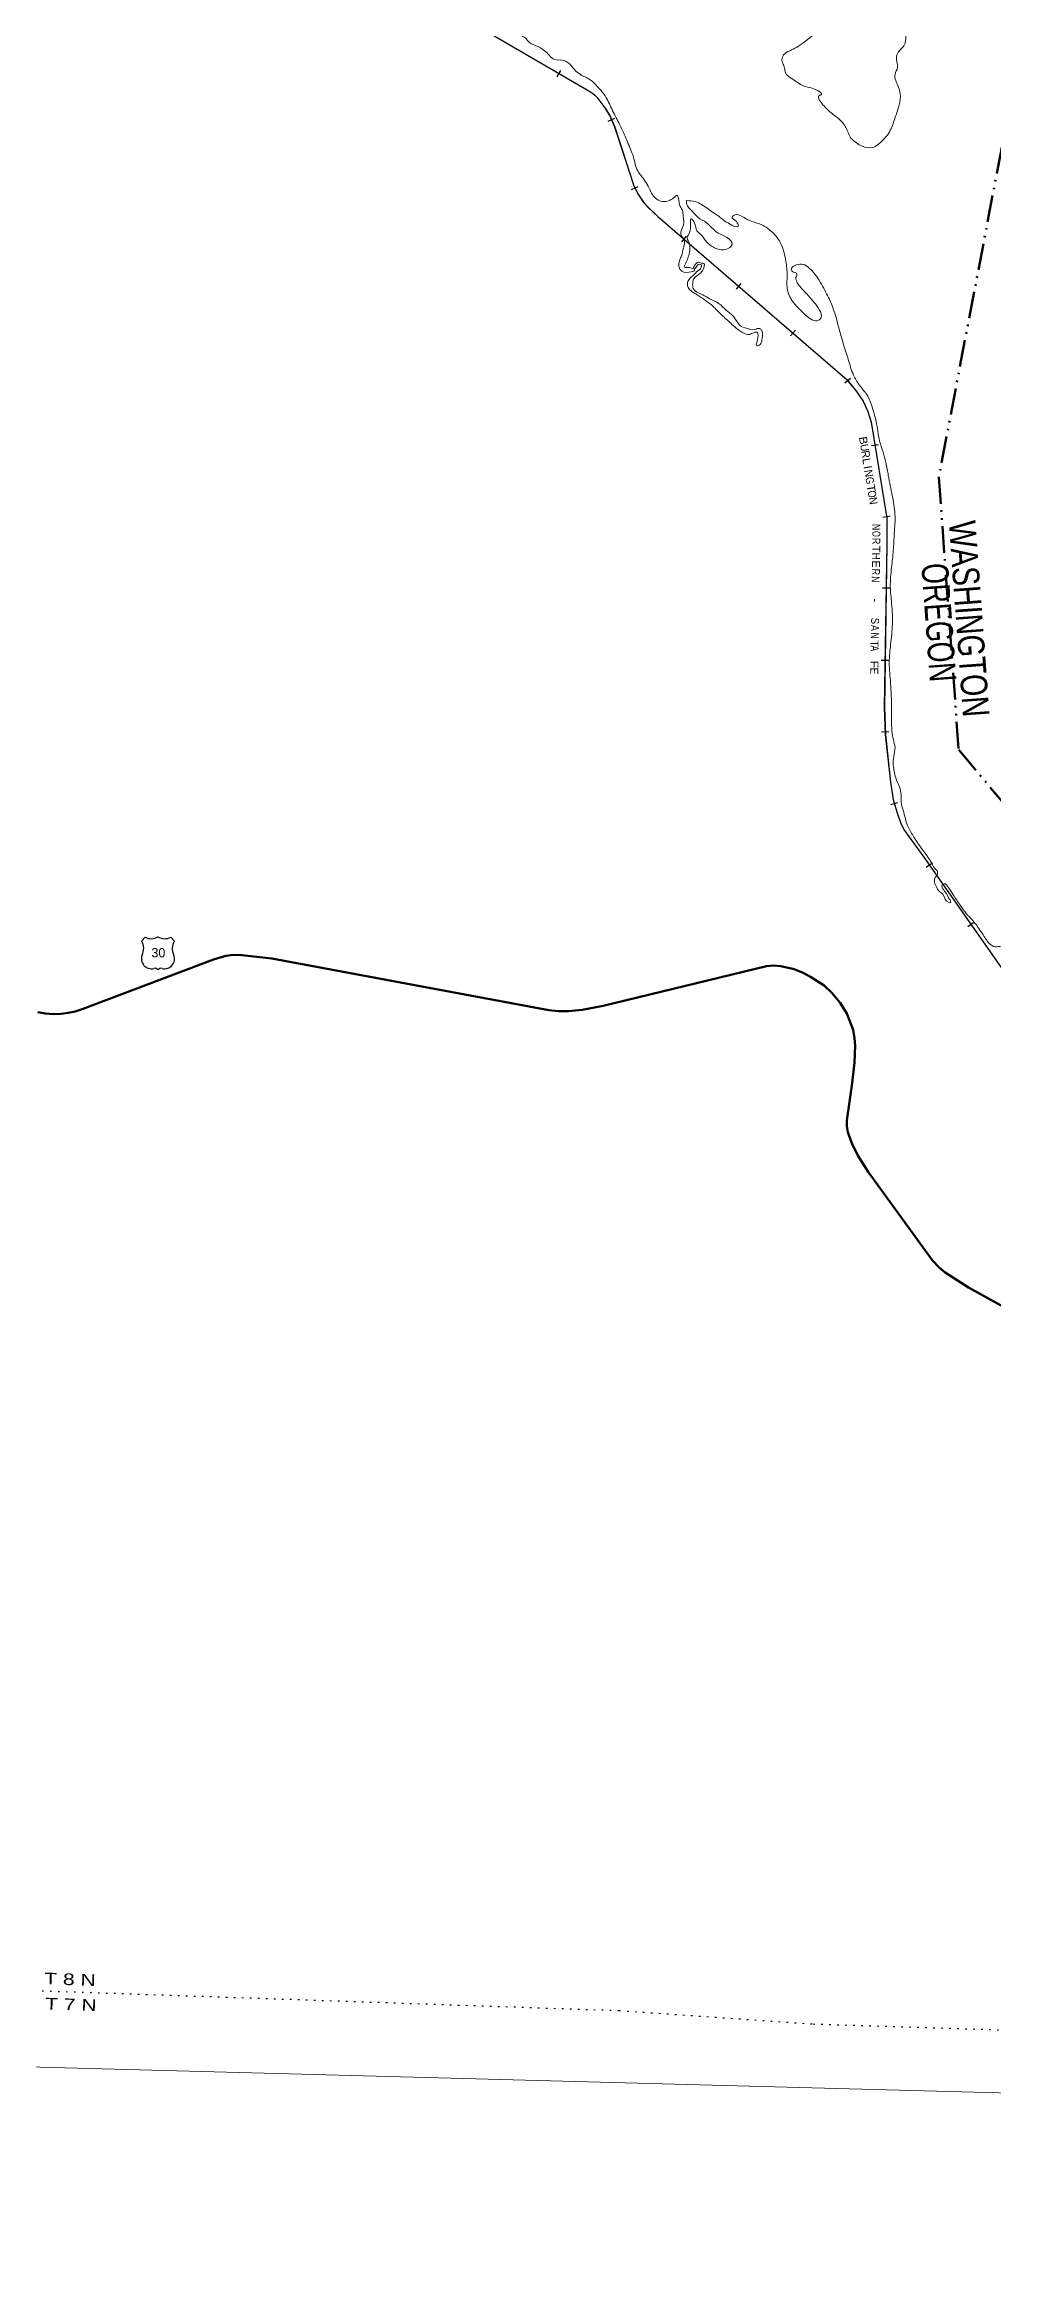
# Model space of a CAD drawing. Header units: feet. Extents: x -762378 to -505285, y -497909 to -353855.
# Drawn here: x -630046 to -615825, y -497909 to -464566 of the extents above; entities that cross this region are included whole.
import ezdxf
from ezdxf.enums import TextEntityAlignment as Align

# ---------------------------------------------------------------- set-up
doc = ezdxf.new("R2010")
doc.units = ezdxf.units.FT
doc.header["$LTSCALE"] = 80
doc.linetypes.add('DASH_DOUBLE_DOT', pattern=[9.2, 5, -1.2, 0.3, -1.2, 0.3, -1.2])
doc.linetypes.add('DOTTED', pattern=[1.5, 0.3, -1.2])
for name, color, linetype, lineweight in [('10', 7, 'DASH_DOUBLE_DOT', 70), ('16', 7, 'Continuous', 25), ('20', 7, 'Continuous', 70), ('34', 7, 'Continuous', 25), ('39', 7, 'Continuous', 13), ('4', 7, 'Continuous', 13), ('6', 7, 'DOTTED', 25)]:
    doc.layers.add(name, color=color, linetype=linetype, lineweight=lineweight)

msp = doc.modelspace()

# ---------------------------------------------------------------- linework, layer by layer
at = {"layer": '10'}
msp.add_lwpolyline([(-620364.91, -449455.2), (-616698.86, -453231.06), (-614718.69, -461049.05), (-616631.15, -471055.32), (-616332.84, -475145.36), (-606984.19, -486269.05), (-603363.01, -486919.89)], dxfattribs=at)
at = {"layer": '16'}
for p, q in [((-628587.12, -478012.29), (-628535.81, -477953.53)), ((-628344.05, -477947.56), (-628344.33, -477947.76)), ((-628151.96, -477953.44), (-628100.57, -478012.29))]:
    msp.add_line(p, q, dxfattribs=at)
for centre, radius, start, end in [((-628780.1, -478122.92), 222.05, 332.97043, 29.75871), ((-628444.73, -477795.87), 182.07, 239.97227, 303.45418), ((-628242.95, -477796.37), 181.52, 236.33975, 300.08743), ((-628242.96, -477795.87), 182.07, 236.54582, 236.59441), ((-627907.6, -478122.92), 222.05, 150.24129, 207.02957), ((-628440.91, -478277.82), 151.42, 159.09177, 283.81923), ((-628246.79, -478277.82), 151.42, 256.18077, 20.90823)]:
    msp.add_arc(centre, radius, start, end, dxfattribs=at)
for centre, major_axis, start_param, end_param in [((-628385.57, -478476.64), (-19.56, 51.67), 4.95877769, 6.28318531), ((-628302.12, -478476.64), (19.56, 51.67), 0, 1.32637542)]:
    msp.add_ellipse(centre, major_axis=major_axis, ratio=0.929097, start_param=start_param, end_param=end_param, dxfattribs=at)
at = {"layer": '20'}
msp.add_lwpolyline([(-630144.23, -479080.77), (-630030.87, -479102.03), (-629909.42, -479108.11), (-629798.09, -479104.06), (-629690.82, -479088.87), (-629587.58, -479067.61), (-629481.95, -479035.3), (-627512.8, -478291.01), (-627325.04, -478236.03), (-627209.17, -478220.12), (-627084.31, -478226.02), (-626637.95, -478275.69), (-622481.13, -479048.45), (-622338.99, -479064.58), (-622185.15, -479064.58), (-621982.72, -479044.33), (-621668.24, -478985.78), (-619217.6, -478390.28), (-619116.48, -478380.11), (-619003.12, -478388.21), (-618799.24, -478435.46), (-618667.09, -478487.43), (-618557.8, -478550.22), (-618351.75, -478681.98), (-618233.92, -478791.19), (-618112.48, -478939.03), (-618008.98, -479097.45), (-617918.16, -479344.03), (-617893.85, -479471.61), (-617883.71, -479579.56), (-617893.86, -479834.09), (-617930.29, -480143.92), (-618012.47, -480706.12), (-618011.26, -480789.92), (-617995.07, -480879.02), (-617937.26, -481046.8), (-617845.28, -481227.33), (-617692.91, -481474.68), (-616728, -482806.39), (-616626.73, -482908.12), (-616533.61, -482983.05), (-616186.56, -483209.13), (-613394.24, -484748.26)], dxfattribs=at)
at = {"layer": '34'}
for p, q in [((-622356.3, -465051.04), (-622300.76, -464955.39)), ((-621592.15, -465714.11), (-621490.6, -465670.27)), ((-621239.14, -466741.76), (-621138.66, -466695.53)), ((-620487.99, -467525.15), (-620415.7, -467441.43)), ((-619667.91, -468236.78), (-619595.62, -468153.06)), ((-618854.7, -468935.58), (-618782.4, -468851.86)), ((-618043.36, -469641.78), (-617957.38, -469572.2)), ((-617642.73, -470581.12), (-617533.55, -470563.42)), ((-617471.57, -471653.33), (-617362.39, -471635.64)), ((-617473.75, -472715.27), (-617363.15, -472717.04)), ((-617493.74, -473800.88), (-617383.14, -473802.65)), ((-617489.52, -474875.56), (-617378.98, -474871.64)), ((-617352.85, -475964.72), (-617246.3, -475935)), ((-616818.76, -476903.63), (-616728.17, -476840.16)), ((-616197.87, -477794.39), (-616107.28, -477730.92))]:
    msp.add_line(p, q, dxfattribs=at)
at = {"layer": '34', "lineweight": 13}
msp.add_lwpolyline([(-623782.69, -464157.95), (-621879.85, -465262.8), (-621808.43, -465310.75), (-621763, -465356.2), (-621643, -465516.27), (-621568.88, -465633.04), (-621493.79, -465806.98), (-621210.64, -466669.48), (-621147.59, -466806.5), (-621062.58, -466934.01), (-620990.64, -467008.96), (-620844.48, -467146.61), (-618008.61, -469595.53), (-617868.18, -469769.07), (-617764.92, -469917.82), (-617694.71, -470070.7), (-617645.15, -470231.84), (-617411.91, -471670.73), (-617409.72, -471839.16), (-617409.72, -472058.15), (-617448.97, -474509.57), (-617434.5, -474917.43), (-617357.22, -475631.05), (-617314.72, -475892.56), (-617263.35, -476076.76), (-617203.2, -476252.04), (-617145.38, -476355.34), (-617083.42, -476446.24), (-616856.03, -476757.2), (-615183.27, -479144.76)], dxfattribs=at)
at = {"layer": '34'}
msp.add_lwpolyline([(-623782.16, -464156.98), (-621879.27, -465261.87), (-621807.73, -465309.9), (-621762.17, -465355.48), (-621642.09, -465515.64), (-621567.9, -465632.52), (-621492.76, -465806.59), (-621209.61, -466669.08), (-621146.63, -466805.96), (-621061.72, -466933.32), (-620989.87, -467008.18), (-620843.74, -467145.79), (-618007.82, -469594.76), (-617867.3, -469768.41), (-617763.96, -469917.27), (-617693.68, -470070.31), (-617644.08, -470231.59), (-617410.81, -471670.63), (-617408.62, -471839.15), (-617408.62, -472058.16), (-617447.87, -474509.56), (-617433.4, -474917.35), (-617356.13, -475630.9), (-617313.64, -475892.32), (-617262.3, -476076.43), (-617202.19, -476251.59), (-617144.44, -476354.76), (-617082.52, -476445.61), (-616855.14, -476756.56), (-615182.4, -479144.09)], dxfattribs=at)
at = {"layer": '39'}
for points in [[(-626304.85, -462492.07), (-626102.17, -462649.41), (-625895.97, -462820.9), (-625671.02, -462970.97), (-625450, -463118.91), (-625225.93, -463236.85), (-625143, -463211.59), (-625103.83, -463178.83), (-624992.51, -463200.67), (-624915.87, -463241.39), (-624853.36, -463285.64), (-624849.38, -463343.94), (-624819.28, -463399.13), (-624832.8, -463442.8), (-624850.86, -463444.19), (-624883.61, -463465.14), (-624853.78, -463528.33), (-624717.85, -463532.96), (-624428.23, -463665.17), (-624234.22, -463784.1), (-624061.58, -463884.25), (-623790.37, -464027.88), (-623601.31, -464116.55), (-623416.4, -464209.1), (-623238.03, -464317.47), (-623065.57, -464365.46), (-623005.95, -464377.52), (-622935.24, -464416.03), (-622827.17, -464473.86), (-622781, -464527.59), (-622714.35, -464567.97), (-622625.58, -464605.09), (-622471.83, -464730.67), (-622393.95, -464793.5), (-622280.08, -464799.38), (-622172.01, -464857.22), (-622093.04, -464946.15), (-622013.3, -465013.06), (-621862.02, -465094.43), (-621745.77, -465204.69), (-621638.2, -465334.72), (-621537, -465532.73), (-621430.22, -465742.97), (-621324.06, -465971.24), (-621233.69, -466192.95), (-621195.82, -466312.59), (-621171.24, -466411.71), (-621118.39, -466503.77), (-620990.79, -466690.65), (-620900.33, -466852.19), (-620818.32, -466911.14), (-620778.61, -466920.52), (-620678.1, -466907.89), (-620610.68, -466868.06), (-620557.31, -466829.76), (-620534.71, -466870.65), (-620516.55, -466981.59), (-620480.72, -467044.99), (-620464.21, -467145.84), (-620460.6, -467272.33), (-620500.2, -467375.29), (-620499.45, -467411.42), (-620450.46, -467499.34), (-620462.77, -467623.28), (-620490.73, -467736.67), (-620516.8, -467795.95), (-620523.18, -467922.1), (-620486.73, -467967.47), (-620344.94, -467976.31), (-620300.54, -467965.79)], [(-617156.42, -463240.71), (-617161.6, -463274.63), (-617185.35, -463382.14), (-617211.23, -463493.59), (-617225.12, -463605.44), (-617217.16, -463722.05), (-617200.79, -463826.92), (-617138.93, -463947.37), (-617096.56, -464053.11), (-617081.65, -464200.05), (-617120.8, -464405.32), (-617137.66, -464545.15), (-617186.42, -464623.73), (-617240.41, -464680.06), (-617267.53, -464769.4), (-617250.34, -464908.39), (-617288.08, -465015.42), (-617240.3, -465195.56), (-617207.46, -465345.11), (-617237.29, -465512.59), (-617300.01, -465705.02), (-617384.79, -465898.71), (-617468.3, -465998.17), (-617630.33, -466111), (-617779.77, -466091.87), (-617866.13, -466042.8), (-617945.79, -465973.89), (-618024.26, -465812.76), (-618131.75, -465680.73), (-618250.63, -465588.42), (-618366.75, -465474.15), (-618426.01, -465393.9), (-618434.19, -465341.47), (-618393.38, -465318.79), (-618484.69, -465239.46), (-618635.3, -465196.23), (-618772.79, -465121.34), (-618872.52, -465053.76), (-618930.4, -464991.61), (-618945.89, -464918.88), (-618973.37, -464845.73), (-618985.56, -464793.16), (-618942.45, -464704.37), (-618840.41, -464647.67), (-618744.51, -464594.77), (-618629.64, -464514.43), (-618506.22, -464418.34), (-618403.49, -464341.6), (-618329.64, -464289.96), (-618238.69, -464206.8), (-618175.94, -464128.7), (-618138.9, -464041.71), (-618080.35, -463969.48), (-618036.63, -463920.82), (-618050.8, -463810.02), (-618065.17, -463705.23), (-618060.37, -463566.99), (-618062.89, -463466.61), (-618048.33, -463392.89), (-618036.16, -463272.95), (-618027.73, -463203.03), (-617990.77, -463176.21), (-617958.28, -463105.1), (-617981.02, -463068.23), (-617934.1, -462927.41), (-617860.31, -462819.6), (-617760.11, -462700.65), (-617694.94, -462610.6), (-617628.54, -462542.66), (-617524.85, -462496.04), (-617429.52, -462517.34), (-617384.03, -462532.92), (-617356.11, -462535.88), (-617292.7, -462554.09), (-617211.85, -462588.93), (-617153.34, -462633.05), (-617123.44, -462694.24), (-617123.74, -462760.42), (-617168.28, -463236.3)], [(-620317.62, -467932.54), (-620372.77, -467913.18), (-620446.59, -467906.66), (-620422.03, -467833.28), (-620389.12, -467750.15), (-620366, -467660.68), (-620365.71, -467594.49), (-620371.96, -467544.13), (-620407.51, -467472.72), (-620387.64, -467419.24), (-620354.65, -467275.94), (-620349.31, -467179.84), (-620293.63, -467247.93), (-620259.48, -467359.41), (-620187.88, -467430.05), (-620113.32, -467530.87), (-620011.88, -467606.54), (-619938.89, -467637.1), (-619835, -467642.64), (-619732.2, -467563.9), (-619804.76, -467463.15), (-619958.11, -467383.71), (-620115.23, -467239.96), (-620246.45, -467157.27), (-620344.79, -467049.61), (-620411.9, -466965.09), (-620415.88, -466906.79)], [(-620415.88, -466906.79), (-620284.36, -466923.3), (-620099.86, -467027.86), (-619925.91, -467148.12), (-619771.61, -467257.67), (-619638.71, -467292.28), (-619668.33, -467223.08), (-619732.01, -467154.72), (-619684.78, -467120.22), (-619591.45, -467141.45), (-619436.1, -467220.95), (-619283.77, -467272.27), (-619252.34, -467289.39), (-619139.11, -467371.47), (-618993.79, -467566.97), (-618926.45, -467817.99), (-618905.84, -468031.31), (-618908.24, -468215.77), (-618864.85, -468349.63), (-618834.75, -468404.81), (-618734.69, -468520.54), (-618624.36, -468628.6), (-618436.82, -468703.18), (-618395.24, -468658.46), (-618421.54, -468551.26), (-618505.39, -468430.06), (-618628.6, -468289.47), (-618684.56, -468229.4), (-618746.02, -468155.09), (-618773.71, -468087.96), (-618774.6, -468055.83), (-618766.18, -468044.09), (-618772.37, -467991.72), (-618810.08, -467982.42), (-618840.18, -467927.23), (-618794.67, -467884.65), (-618691.75, -467860.07), (-618513.87, -467982.47), (-618358.09, -468222.45), (-618247.72, -468444.85), (-618121.77, -468852.31), (-618062.9, -469058.91), (-617988.94, -469292.1), (-617910.98, -469525.43), (-617825.96, -469670.73), (-617697.72, -469839.58), (-617624.16, -470026.62), (-617570.87, -470221), (-617518.98, -470513.61), (-617466.71, -470679.87), (-617426.16, -470837.7), (-617388.86, -471031.53), (-617329.26, -471332.43), (-617288.88, -471610.62), (-617298.96, -471901.12), (-617313.72, -472153.35), (-617340.62, -472409.19), (-617358.7, -472699.42), (-617339.2, -472944.8), (-617329.45, -473298.16), (-617358.08, -473604.08), (-617374.08, -473834.21), (-617355.08, -474151.78), (-617341.47, -474509.28), (-617333.86, -474866.58), (-617284.31, -475110.97)], [(-620322.62, -468037.7), (-620393.99, -468121.07), (-620402.08, -468180.97), (-620313.67, -468286.28), (-620233.38, -468337.15), (-620123.8, -468409.08), (-620016.7, -468494.96), (-619904.51, -468607.1), (-619834.77, -468673.66), (-619770.75, -468732), (-619696.94, -468796.69), (-619632.78, -468851.03), (-619568.14, -468891.34), (-619472.88, -468914.64), (-619401.87, -468886.97), (-619359.68, -468882.39), (-619341.57, -468937.16), (-619356.78, -469087.08), (-619299.49, -469050.92), (-619288.17, -469013.2), (-619275.11, -468925.38), (-619284.81, -468858.86), (-619317.68, -468825.65), (-619392.27, -468841.16), (-619513.73, -468822.99), (-619612.29, -468779.52), (-619688.77, -468676.62), (-619769.88, -468591.62), (-619872.91, -468503.87), (-619925.21, -468453.95), (-619982.14, -468421.92), (-620064.71, -468378.99), (-620170.78, -468321.23), (-620239.84, -468292.8), (-620313.51, -468224.1), (-620322.79, -468145.56), (-620315.27, -468101.68), (-620279.47, -468050.75), (-620213.7, -468000.84), (-620167.56, -467940.23), (-620156.61, -467853.32), (-620193.89, -467844), (-620234.28, -467828.47), (-620268.45, -467848.53), (-620290.21, -467875.07), (-620317.62, -467932.54)], [(-620300.54, -467965.79), (-620293.43, -467933.94), (-620272.4, -467904.56), (-620218.89, -467862.26), (-620193.18, -467871.15), (-620190.09, -467897.34), (-620198.92, -467921.11), (-620236.08, -467953.94), (-620322.62, -468037.7)], [(-617284.31, -475110.97), (-617313.48, -475374.75), (-617300.55, -475463.45), (-617276.11, -475566.58), (-617222.73, -475700.78), (-617196.84, -475820.01), (-617196.6, -475928.33), (-617166.79, -476049.7), (-617091.46, -476300.99), (-617004.72, -476454.38), (-616924.93, -476577.44), (-616854.16, -476672.12), (-616741.86, -476838.42), (-616694.59, -476918.26), (-616658.07, -476961.62), (-616656.02, -477017.85), (-616685.54, -477060.98), (-616697.2, -477108.72), (-616672, -477189.81), (-616622.73, -477269.72), (-616570.15, -477311.62), (-616482.44, -477436.97), (-616452.38, -477435.98), (-616474.42, -477379.07), (-616521.48, -477293.22), (-616569.3, -477229.41), (-616585.76, -477184.73), (-616550.66, -477153.83), (-616484.57, -477210.23), (-616414.3, -477318.94), (-616307.84, -477481.02), (-616219.92, -477600.35), (-616135.03, -477691.5), (-616031.53, -477823.4), (-615966.9, -477921.88), (-615857.75, -478063.99), (-615792.97, -478100.3), (-615690.6, -478091.75), (-615604.17, -478138.82), (-615510.88, -478276.38), (-615437.02, -478397.24), (-615401.82, -478478.68), (-615383.99, -478541.46), (-615434.45, -478553.79), (-615457, -478569.07), (-615432.9, -478682.21), (-615366.76, -478794.79), (-615283.12, -478922), (-615197.13, -479039.26), (-615118.97, -479094.07), (-614998.7, -479146.3), (-614840.86, -479211.85), (-614538.16, -479370.58), (-614449.31, -479405.7), (-614220.16, -479549.9), (-614010.68, -479799.74), (-613802.83, -479981.32), (-613683.46, -480059.6), (-613570.51, -480149.69), (-613495.12, -480226.48), (-613423.47, -480353.28), (-613441.76, -480418.85), (-613427.85, -480479.5), (-613433.4, -480581.61), (-613475.4, -480638.35), (-613455.84, -480709.22), (-613433.87, -480768.13), (-613477.94, -480826.81), (-613556.2, -480904.57), (-613458.12, -480947.83), (-613408.82, -480911.4), (-613363.1, -480862.81), (-613375.9, -480770.11), (-613405.03, -480686.88), (-613402.04, -480600.73), (-613370.64, -480503.51), (-613332.64, -480446.63), (-613177.42, -480471.97), (-613115.34, -480586.41), (-613025.82, -480659.66), (-613006.68, -480742.56), (-612891.1, -480814.69), (-612740.45, -480914.09), (-612620.11, -480964.32), (-612515.05, -481166.48), (-612400.44, -481266.66), (-612217.66, -481363.14), (-612007.82, -481544.79), (-611877.57, -481655.54), (-611795.02, -481756.63), (-611666.63, -481863.3), (-611582.34, -481914.31), (-611492.75, -481985.56), (-611370.21, -482088.01), (-611282.48, -482155.19), (-611144.93, -482286.24), (-611093.18, -482352.18)]]:
    msp.add_spline(points, degree=3, dxfattribs=at)
at = {"layer": '4'}
msp.add_lwpolyline([(-757851.71, -353854.74), (-726285.32, -354875.48), (-694717.56, -355852.8), (-663148.48, -356786.69), (-631578.15, -357677.16), (-600006.62, -358524.19), (-568433.95, -359327.81), (-536860.21, -360087.99), (-505285.47, -360804.75), (-508303.39, -497908.54), (-540066.74, -497187.5), (-571829.06, -496422.78), (-603590.3, -495614.36), (-635350.39, -494762.27)], dxfattribs=at)
at = {"layer": '6'}
msp.add_lwpolyline([(-635320.21, -493665.41), (-631824.1, -493690.72), (-631641.69, -493704.99), (-621427.69, -494053.47), (-618516.21, -494255.39), (-603585.21, -494720.55)], dxfattribs=at)

# ---------------------------------------------------------------- texts
at = {"layer": '10'}
for s, width, p in [('WASHINGTON', 0.8, (-616482.08, -471724.52)), ('OREGON', 0.75, (-616894.45, -472359.82))]:
    msp.add_text(s, height=400, rotation=274.172, dxfattribs=dict(at, width=width)).set_placement(p)
at = {"layer": '16'}
msp.add_text('30', height=140, dxfattribs=at).set_placement((-628337.5, -478258.07), align=Align.CENTER)
at = {"layer": '34'}
for s, rotation, width, p in [('B', 279.208, 1.1, (-617821.17, -470514.02)), ('U', 279.208, 0.95, (-617803.48, -470623.14)), ('I', 279.208, 1.1, (-617755.93, -470916.48)), ('N', 279.208, 0.95, (-617741.12, -471007.88)), ('G', 279.208, 0.85, (-617724.33, -471115.8)), ('T', 279.208, 1.2, (-617705.35, -471230.33)), ('O', 279.208, 0.85, (-617690.77, -471318.47)), ('N', 279.208, 0.95, (-617674.29, -471420.13)), ('N', 270.745, 0.8, (-617629.07, -471805.96)), ('O', 270, 0.7, (-617628.62, -471907.22)), ('R', 270, 0.85, (-617628.62, -472014.46)), ('R', 269.083, 0.85, (-617635.32, -472474.85)), ('H', 269.083, 0.9, (-617631.55, -472239.12)), ('N', 269.083, 0.8, (-617637.1, -472585.83)), ('N', 269.083, 0.8, (-617650.44, -473430.1)), ('A', 269.083, 0.8, (-617648.79, -473316.14)), ('S', 269.083, 0.9, (-617647.1, -473210.79)), ('A', 269.083, 0.8, (-617651.67, -473622.6)), ('F', 269.083, 1.1, (-617657.23, -473860.9))]:
    msp.add_text(s, height=120, rotation=rotation, dxfattribs=dict(at, width=width)).set_placement(p, align=Align.CENTER)
for s, rotation, p in [('R', 279.208, (-617785.79, -470721.29)), ('L', 279.208, (-617771.88, -470825.01)), ('T', 269.083, (-617629.72, -472133.59)), ('E', 269.083, (-617633.45, -472358.16)), ('-', 269.083, (-617642.19, -472904.23)), ('T', 269.083, (-617656.58, -473550.68)), ('E', 269.083, (-617659.14, -473962.36))]:
    msp.add_text(s, height=120, rotation=rotation, dxfattribs=at).set_placement(p, align=Align.CENTER)
at = {"layer": '6', "width": 1.35}
for s, p in [('T 8 N', (-630052.34, -493659.16)), ('T 7 N', (-630038.55, -494036.35))]:
    msp.add_text(s, height=175, rotation=358.046, dxfattribs=at).set_placement(p)

doc.saveas('drawing.dxf')
